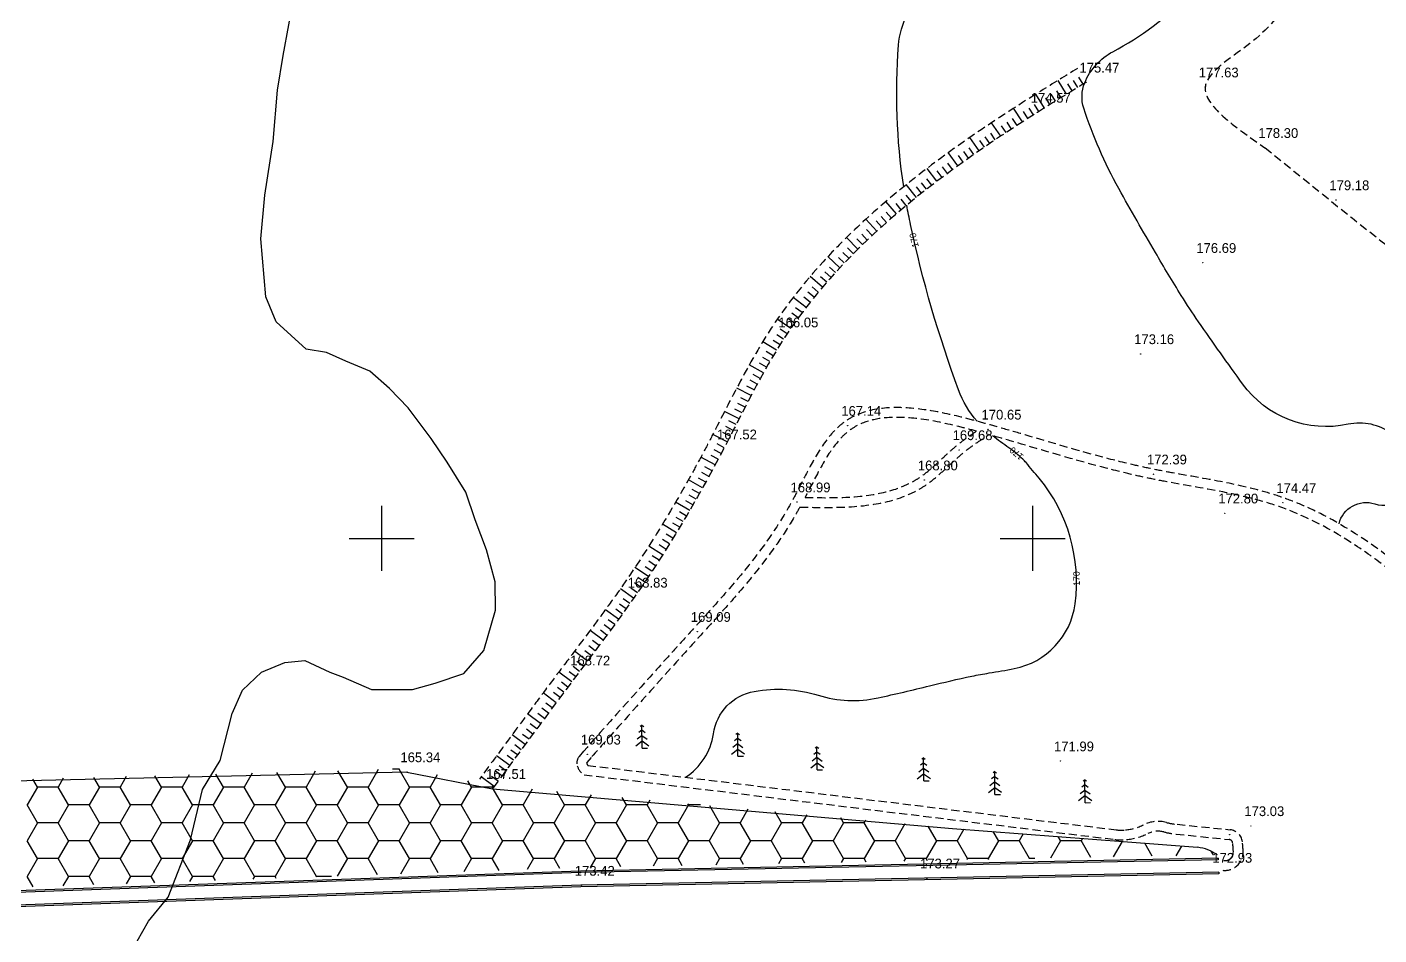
# Model space of a CAD drawing. Extents: x -83928 to -81707, y 15464 to 18601.
# Drawn here: x -83108.9 to -82693.6, y 15678.1 to 15957.2 of the extents above; entities that cross this region are included whole.
import ezdxf
from ezdxf.enums import TextEntityAlignment as Align

# ---------------------------------------------------------------- set-up
doc = ezdxf.new("R2010")
doc.units = 0
doc.header["$MEASUREMENT"] = 0
doc.linetypes.add('INTERROMPU', pattern=[0.75, 0.5, -0.25])
doc.layers.add('ACCE', color=4, linetype='INTERROMPU', lineweight=25)
for name, color, linetype in [('ALT', 7, 'Continuous'), ('Carroyage 1', 7, 'Continuous'), ('CNiv_1', 1, 'Continuous'), ('Cotation CN', 6, 'Continuous'), ('LIMITE', 40, 'INTERROMPU'), ('POINTS', 3, 'Continuous'), ('Talus', 5, 'Continuous'), ('TITRE', 1, 'Continuous'), ('USL', 2, 'Continuous')]:
    doc.layers.add(name, color=color, linetype=linetype)

# ---------------------------------------------------------------- blocks, each defined once
blk = doc.blocks.new('CotaCNiv')
at = {"invisible_edges": 15}
blk.add_3dface([(-0.5, -0.5), (0.5, -0.5), (0.5, 0.5), (-0.5, 0.5)], dxfattribs=at)
blk.add_3dface([(-0.5, -0.5), (0.5, -0.5), (0.5, 0.5), (-0.5, 0.5)], dxfattribs=at)
blk.add_attdef('ALTCNIV', text='', height=0.4).set_placement((0, 0), align=Align.MIDDLE)
blk = doc.blocks.new('T10')
at = {"layer": 'USL'}
for p, q in [((0.02, 2.78), (-0.5, 2.4)), ((0.02, 3.53), (-0.26, 3.33)), ((-0.02, 3.53), (0.26, 3.33)), ((-0.02, 2.78), (0.5, 2.4)), ((0, 0), (0, 3.5)), ((-1, 0.34), (-0.02, 1.1)), ((0.02, 1.94), (-0.77, 1.36)), ((-0.02, 1.94), (0.77, 1.36)), ((-0.02, 1.1), (1.01, 0.34)), ((0, 0), (0.83, 0))]:
    blk.add_line(p, q, dxfattribs=at)

msp = doc.modelspace()

# ---------------------------------------------------------------- linework, layer by layer
at = {"linetype": 'ByBlock', "extrusion": (0.000932032, -0.005533, 0.999984)}
for p, q in [((-83001.04, 15728.97, 2.11), (-83004.15, 15723.58, 2.08)), ((-82994.64, 15729.09, 2.1), (-82996.69, 15729.09, 2.11)), ((-82994.59, 15729.15, 2.1), (-82994.63, 15729.08, 2.1)), ((-82991.46, 15723.6, 2.07), (-82994.63, 15729.1, 2.1)), ((-82992.24, 15728.21, 181.87), (-83215.39, 15723.01, 2.28)), ((-83105.76, 15723.59, 2.18), (-83107.16, 15726.02, 2.19)), ((-83097.84, 15726.28, 2.18), (-83099.4, 15723.58, 2.17)), ((-83086.71, 15723.59, 2.16), (-83088.41, 15726.54, 2.18)), ((-83078.48, 15726.82, 2.17), (-83080.35, 15723.58, 2.15)), ((-83067.66, 15723.6, 2.14), (-83069.66, 15727.06, 2.16)), ((-83059.12, 15727.35, 2.15), (-83061.3, 15723.58, 2.14)), ((-83048.61, 15723.6, 2.12), (-83050.91, 15727.58, 2.15)), ((-83039.76, 15727.89, 2.14), (-83042.25, 15723.58, 2.12)), ((-83029.56, 15723.6, 2.11), (-83032.16, 15728.1, 2.13)), ((-83020.4, 15728.43, 2.12), (-83023.2, 15723.58, 2.1)), ((-83010.51, 15723.6, 2.09), (-83013.41, 15728.62, 2.12)), ((-82992.24, 15728.21, 181.87), (-82965.92, 15723.08, 181.73)), ((-82982.92, 15727.36, 2.08), (-82985.1, 15723.58, 2.06)), ((-82972.41, 15723.6, 2.05), (-82973.52, 15725.52, 2.06)), ((-83105.75, 15723.58, 2.18), (-83108.93, 15718.08, 2.15)), ((-83099.42, 15723.58, 2.17), (-83105.77, 15723.58, 2.18)), ((-83096.23, 15718.1, 2.14), (-83099.41, 15723.59, 2.17)), ((-83086.7, 15723.58, 2.16), (-83089.88, 15718.08, 2.13)), ((-83080.37, 15723.58, 2.15), (-83086.72, 15723.58, 2.16)), ((-83077.18, 15718.1, 2.12), (-83080.36, 15723.6, 2.15)), ((-83067.65, 15723.58, 2.14), (-83070.83, 15718.08, 2.11)), ((-83061.32, 15723.58, 2.14), (-83067.67, 15723.58, 2.14)), ((-83058.13, 15718.1, 2.1), (-83061.31, 15723.6, 2.14)), ((-83048.6, 15723.58, 2.12), (-83051.78, 15718.08, 2.1)), ((-83042.27, 15723.59, 2.12), (-83048.62, 15723.59, 2.12)), ((-83039.08, 15718.1, 2.08), (-83042.26, 15723.6, 2.12)), ((-83029.55, 15723.58, 2.11), (-83032.73, 15718.08, 2.08)), ((-83023.22, 15723.59, 2.1), (-83029.57, 15723.59, 2.11)), ((-83020.03, 15718.1, 2.07), (-83023.21, 15723.6, 2.1)), ((-83010.5, 15723.58, 2.09), (-83013.68, 15718.08, 2.06)), ((-83004.17, 15723.59, 2.08), (-83010.52, 15723.59, 2.09)), ((-83000.98, 15718.1, 2.05), (-83004.16, 15723.6, 2.08)), ((-82991.45, 15723.58, 2.07), (-82994.63, 15718.08, 2.04)), ((-82985.12, 15723.59, 2.06), (-82991.47, 15723.59, 2.07)), ((-82981.93, 15718.1, 2.03), (-82985.11, 15723.6, 2.07)), ((-82972.4, 15723.58, 2.05), (-82975.58, 15718.08, 2.03)), ((-82966.07, 15723.59, 2.05), (-82972.42, 15723.59, 2.05)), ((-82962.88, 15718.1, 2.01), (-82966.06, 15723.6, 2.05)), ((-82965.79, 15724.05, 2.05), (-82966.05, 15723.58, 2.05)), ((-82965.92, 15723.08, 181.73), (-82824.57, 15710.87, 1.84)), ((-82953.73, 15722.92, 2.03), (-82956.53, 15718.09, 2.01)), ((-82943.83, 15718.1, 2), (-82946.21, 15722.22, 2.02)), ((-82935.66, 15721.24, 2.01), (-82937.48, 15718.09, 1.99)), ((-83105.75, 15712.6, 2.12), (-83108.93, 15718.09, 2.15)), ((-83096.23, 15718.08, 2.14), (-83099.4, 15712.58, 2.11)), ((-83089.89, 15718.08, 2.13), (-83096.24, 15718.08, 2.14)), ((-83086.7, 15712.6, 2.1), (-83089.88, 15718.1, 2.13)), ((-83077.18, 15718.08, 2.12), (-83080.35, 15712.58, 2.09)), ((-83070.84, 15718.09, 2.11), (-83077.19, 15718.08, 2.12)), ((-83067.65, 15712.6, 2.08), (-83070.83, 15718.1, 2.11)), ((-83058.13, 15718.08, 2.1), (-83061.3, 15712.58, 2.08)), ((-83051.79, 15718.09, 2.1), (-83058.14, 15718.09, 2.1)), ((-83048.6, 15712.6, 2.06), (-83051.78, 15718.1, 2.1)), ((-83039.08, 15718.08, 2.08), (-83042.25, 15712.58, 2.06)), ((-83032.74, 15718.09, 2.08), (-83039.09, 15718.09, 2.08)), ((-83029.56, 15712.6, 2.05), (-83032.73, 15718.1, 2.08)), ((-83020.03, 15718.08, 2.07), (-83023.2, 15712.58, 2.04)), ((-83013.69, 15718.09, 2.06), (-83020.04, 15718.09, 2.07)), ((-83010.51, 15712.6, 2.03), (-83013.68, 15718.1, 2.06)), ((-83000.98, 15718.08, 2.05), (-83004.15, 15712.58, 2.02)), ((-82994.64, 15718.09, 2.04), (-83000.99, 15718.09, 2.05)), ((-82991.46, 15712.6, 2.01), (-82994.63, 15718.1, 2.04)), ((-82981.93, 15718.08, 2.03), (-82985.1, 15712.58, 2)), ((-82975.59, 15718.09, 2.03), (-82981.94, 15718.09, 2.03)), ((-82972.41, 15712.6, 1.99), (-82975.58, 15718.1, 2.03)), ((-82962.88, 15718.09, 2.01), (-82966.05, 15712.59, 1.99)), ((-82956.54, 15718.09, 2.01), (-82962.89, 15718.09, 2.01)), ((-82953.36, 15712.6, 1.97), (-82956.53, 15718.1, 2.01)), ((-82943.83, 15718.09, 2), (-82947, 15712.59, 1.97)), ((-82937.49, 15718.09, 1.99), (-82943.84, 15718.09, 2)), ((-82934.31, 15712.61, 1.96), (-82937.48, 15718.1, 1.99)), ((-82924.78, 15718.09, 1.98), (-82927.95, 15712.59, 1.95)), ((-82924.78, 15718.1, 1.98), (-82926.07, 15720.34, 1.99)), ((-82918.44, 15718.09, 1.97), (-82924.79, 15718.09, 1.98)), ((-82917.58, 15719.55, 1.98), (-82918.43, 15718.09, 1.97)), ((-82915.26, 15712.61, 1.94), (-82918.43, 15718.11, 1.97)), ((-82905.73, 15718.09, 1.96), (-82908.9, 15712.59, 1.93)), ((-82905.73, 15718.11, 1.96), (-82905.94, 15718.46, 1.96)), ((-82902.01, 15718.09, 1.96), (-82905.74, 15718.09, 1.96)), ((-82896.21, 15712.61, 1.92), (-82899.22, 15717.83, 1.95)), ((-82887.46, 15716.74, 1.94), (-82889.85, 15712.59, 1.92)), ((-83105.75, 15712.58, 2.12), (-83108.93, 15707.08, 2.09)), ((-83099.42, 15712.58, 2.11), (-83105.77, 15712.58, 2.12)), ((-83096.23, 15707.1, 2.08), (-83099.4, 15712.6, 2.11)), ((-83086.7, 15712.58, 2.1), (-83089.88, 15707.08, 2.07)), ((-83080.37, 15712.59, 2.09), (-83086.72, 15712.58, 2.1)), ((-83077.18, 15707.1, 2.06), (-83080.35, 15712.6, 2.09)), ((-83067.65, 15712.58, 2.08), (-83070.83, 15707.08, 2.05)), ((-83061.32, 15712.59, 2.08), (-83067.67, 15712.59, 2.08)), ((-83058.13, 15707.1, 2.04), (-83061.3, 15712.6, 2.08)), ((-83048.6, 15712.58, 2.06), (-83051.78, 15707.08, 2.04)), ((-83042.27, 15712.59, 2.06), (-83048.62, 15712.59, 2.06)), ((-83039.08, 15707.1, 2.02), (-83042.25, 15712.6, 2.06)), ((-83029.55, 15712.58, 2.05), (-83032.73, 15707.08, 2.02)), ((-83023.22, 15712.59, 2.04), (-83029.57, 15712.59, 2.05)), ((-83020.03, 15707.1, 2.01), (-83023.21, 15712.6, 2.04)), ((-83010.5, 15712.58, 2.03), (-83013.68, 15707.08, 2)), ((-83004.17, 15712.59, 2.02), (-83010.52, 15712.59, 2.03)), ((-83000.98, 15707.1, 1.99), (-83004.16, 15712.6, 2.02)), ((-82991.45, 15712.58, 2.01), (-82994.63, 15707.09, 1.98)), ((-82985.12, 15712.59, 2), (-82991.47, 15712.59, 2.01)), ((-82981.93, 15707.1, 1.97), (-82985.11, 15712.6, 2)), ((-82972.4, 15712.59, 1.99), (-82975.58, 15707.09, 1.96)), ((-82966.07, 15712.59, 1.99), (-82972.42, 15712.59, 1.99)), ((-82962.88, 15707.1, 1.95), (-82966.06, 15712.6, 1.99)), ((-82953.35, 15712.59, 1.97), (-82956.53, 15707.09, 1.95)), ((-82947.02, 15712.59, 1.97), (-82953.37, 15712.59, 1.97)), ((-82943.83, 15707.11, 1.94), (-82947.01, 15712.6, 1.97)), ((-82934.3, 15712.59, 1.96), (-82937.48, 15707.09, 1.93)), ((-82927.97, 15712.59, 1.95), (-82934.32, 15712.59, 1.96)), ((-82924.78, 15707.11, 1.92), (-82927.96, 15712.61, 1.95)), ((-82915.25, 15712.59, 1.94), (-82918.43, 15707.09, 1.91)), ((-82908.92, 15712.6, 1.93), (-82915.27, 15712.59, 1.94)), ((-82905.73, 15707.11, 1.9), (-82908.91, 15712.61, 1.93)), ((-82896.2, 15712.59, 1.92), (-82899.38, 15707.09, 1.89)), ((-82889.87, 15712.6, 1.92), (-82896.22, 15712.6, 1.92)), ((-82886.68, 15707.11, 1.88), (-82889.86, 15712.61, 1.92)), ((-82877.15, 15712.59, 1.9), (-82880.33, 15707.09, 1.88)), ((-82877.16, 15712.61, 1.9), (-82879.09, 15715.96, 1.92)), ((-82870.82, 15712.6, 1.9), (-82877.17, 15712.6, 1.9)), ((-82867.63, 15707.11, 1.86), (-82870.81, 15712.61, 1.9)), ((-82869.38, 15715.05, 1.91), (-82870.8, 15712.59, 1.9)), ((-82858.1, 15712.59, 1.89), (-82861.28, 15707.09, 1.86)), ((-82858.11, 15712.61, 1.89), (-82858.95, 15714.08, 1.89)), ((-82851.77, 15712.6, 1.88), (-82858.12, 15712.6, 1.89)), ((-82848.58, 15707.11, 1.85), (-82851.76, 15712.61, 1.88)), ((-82851.31, 15713.36, 1.88), (-82851.75, 15712.59, 1.88)), ((-82839.26, 15712.24, 1.87), (-82842.23, 15707.09, 1.84)), ((-82829.53, 15707.11, 1.83), (-82832.1, 15711.57, 1.86)), ((-82824.57, 15710.87, 1.84), (-82749.38, 15705.07, 1.74)), ((-82821.15, 15710.6, 1.84), (-82823.18, 15707.09, 1.82)), ((-82810.48, 15707.11, 1.81), (-82812.09, 15709.91, 1.83)), ((-82802.91, 15709.2, 1.82), (-82804.13, 15707.1, 1.81)), ((-82791.43, 15707.11, 1.79), (-82792.15, 15708.37, 1.8)), ((-83105.75, 15701.6, 2.06), (-83108.93, 15707.1, 2.09)), ((-83096.23, 15707.08, 2.08), (-83099.4, 15701.58, 2.05)), ((-83089.89, 15707.09, 2.07), (-83096.24, 15707.09, 2.08)), ((-83086.7, 15701.6, 2.04), (-83089.88, 15707.1, 2.07)), ((-83077.18, 15707.08, 2.06), (-83080.35, 15701.58, 2.03)), ((-83070.84, 15707.09, 2.05), (-83077.19, 15707.09, 2.06)), ((-83067.65, 15701.6, 2.02), (-83070.83, 15707.1, 2.05)), ((-83058.13, 15707.08, 2.04), (-83061.3, 15701.58, 2.01)), ((-83051.79, 15707.09, 2.04), (-83058.14, 15707.09, 2.04)), ((-83048.6, 15701.6, 2), (-83051.78, 15707.1, 2.04)), ((-83039.08, 15707.08, 2.02), (-83042.25, 15701.58, 2)), ((-83032.74, 15707.09, 2.02), (-83039.09, 15707.09, 2.02)), ((-83029.55, 15701.6, 1.98), (-83032.73, 15707.1, 2.02)), ((-83020.03, 15707.08, 2.01), (-83023.2, 15701.58, 1.98)), ((-83013.69, 15707.09, 2), (-83020.04, 15707.09, 2.01)), ((-83010.5, 15701.6, 1.97), (-83013.68, 15707.1, 2)), ((-83000.98, 15707.08, 1.99), (-83004.15, 15701.59, 1.96)), ((-82994.64, 15707.09, 1.98), (-83000.99, 15707.09, 1.99)), ((-82991.45, 15701.6, 1.95), (-82994.63, 15707.1, 1.98)), ((-82981.93, 15707.09, 1.97), (-82985.1, 15701.59, 1.94)), ((-82975.59, 15707.09, 1.96), (-82981.94, 15707.09, 1.97)), ((-82972.4, 15701.6, 1.93), (-82975.58, 15707.1, 1.96)), ((-82962.88, 15707.09, 1.95), (-82966.05, 15701.59, 1.93)), ((-82956.54, 15707.09, 1.95), (-82962.89, 15707.09, 1.95)), ((-82953.35, 15701.61, 1.91), (-82956.53, 15707.1, 1.95)), ((-82943.83, 15707.09, 1.94), (-82947, 15701.59, 1.91)), ((-82937.49, 15707.09, 1.93), (-82943.84, 15707.09, 1.94)), ((-82934.3, 15701.61, 1.9), (-82937.48, 15707.11, 1.93)), ((-82924.78, 15707.09, 1.92), (-82927.95, 15701.59, 1.89)), ((-82918.44, 15707.1, 1.91), (-82924.79, 15707.09, 1.92)), ((-82915.25, 15701.61, 1.88), (-82918.43, 15707.11, 1.91)), ((-82905.73, 15707.09, 1.9), (-82908.9, 15701.59, 1.87)), ((-82899.39, 15707.1, 1.89), (-82905.74, 15707.1, 1.9)), ((-82896.2, 15701.61, 1.86), (-82899.38, 15707.11, 1.89)), ((-82886.68, 15707.09, 1.88), (-82889.85, 15701.59, 1.85)), ((-82880.34, 15707.1, 1.88), (-82886.69, 15707.1, 1.88)), ((-82877.15, 15701.61, 1.84), (-82880.33, 15707.11, 1.88)), ((-82867.63, 15707.09, 1.86), (-82870.8, 15701.59, 1.84)), ((-82861.29, 15707.1, 1.86), (-82867.64, 15707.1, 1.86)), ((-82858.1, 15701.61, 1.83), (-82861.28, 15707.11, 1.86)), ((-82848.58, 15707.09, 1.85), (-82851.75, 15701.59, 1.82)), ((-82842.24, 15707.1, 1.84), (-82848.59, 15707.1, 1.85)), ((-82839.05, 15701.61, 1.81), (-82842.23, 15707.11, 1.84)), ((-82829.53, 15707.09, 1.83), (-82832.7, 15701.6, 1.8)), ((-82823.19, 15707.1, 1.82), (-82829.54, 15707.1, 1.83)), ((-82820, 15701.61, 1.79), (-82823.18, 15707.11, 1.82)), ((-82810.48, 15707.1, 1.81), (-82813.65, 15701.6, 1.78)), ((-82804.14, 15707.1, 1.81), (-82810.49, 15707.1, 1.81)), ((-82800.95, 15701.61, 1.77), (-82804.13, 15707.11, 1.81)), ((-82791.43, 15707.1, 1.79), (-82794.54, 15701.7, 1.77)), ((-82785.09, 15707.1, 1.79), (-82791.44, 15707.1, 1.79)), ((-82784.68, 15707.79, 1.79), (-82785.08, 15707.1, 1.79)), ((-82782.1, 15701.95, 1.76), (-82785.08, 15707.11, 1.79)), ((-82772.52, 15706.85, 1.77), (-82775.27, 15702.09, 1.75)), ((-82763.27, 15702.33, 1.74), (-82765.57, 15706.32, 1.76)), ((-82754.28, 15705.45, 1.75), (-82755.99, 15702.48, 1.73)), ((-82744.44, 15702.71, 1.73), (-82745.1, 15703.85, 1.73)), ((-83105.75, 15701.58, 2.06), (-83108.93, 15696.08, 2.03)), ((-83099.42, 15701.59, 2.05), (-83105.77, 15701.59, 2.06)), ((-83096.23, 15696.1, 2.02), (-83099.4, 15701.6, 2.05)), ((-83086.7, 15701.58, 2.04), (-83089.88, 15696.08, 2.01)), ((-83080.37, 15701.59, 2.03), (-83086.72, 15701.59, 2.04)), ((-83077.18, 15696.1, 2), (-83080.35, 15701.6, 2.03)), ((-83067.65, 15701.58, 2.02), (-83070.83, 15696.08, 1.99)), ((-83061.32, 15701.59, 2.01), (-83067.67, 15701.59, 2.02)), ((-83058.13, 15696.1, 1.98), (-83061.3, 15701.6, 2.01)), ((-83048.6, 15701.58, 2), (-83051.78, 15696.08, 1.97)), ((-83042.27, 15701.59, 2), (-83048.62, 15701.59, 2)), ((-83039.08, 15696.1, 1.96), (-83042.25, 15701.6, 2)), ((-83029.55, 15701.58, 1.98), (-83032.73, 15696.08, 1.96)), ((-83023.22, 15701.59, 1.98), (-83029.57, 15701.59, 1.98)), ((-83020.03, 15696.1, 1.95), (-83023.2, 15701.6, 1.98)), ((-83010.5, 15701.59, 1.97), (-83013.64, 15696.15, 1.94)), ((-83004.17, 15701.59, 1.96), (-83010.52, 15701.59, 1.97)), ((-83001.26, 15696.59, 1.93), (-83004.15, 15701.6, 1.96)), ((-82991.45, 15701.59, 1.95), (-82994.19, 15696.84, 1.93)), ((-82985.12, 15701.59, 1.94), (-82991.47, 15701.59, 1.95)), ((-82982.59, 15697.24, 1.92), (-82985.1, 15701.6, 1.94)), ((-82972.4, 15701.59, 1.93), (-82974.75, 15697.52, 1.91)), ((-82966.07, 15701.59, 1.93), (-82972.42, 15701.59, 1.93)), ((-82963.92, 15697.9, 1.9), (-82966.05, 15701.6, 1.93)), ((-82953.35, 15701.59, 1.91), (-82955.3, 15698.2, 1.9)), ((-82947.02, 15701.59, 1.91), (-82953.37, 15701.59, 1.91)), ((-82945.24, 15698.56, 1.89), (-82947, 15701.61, 1.91)), ((-82743.05, 15701.75, 180.96), (-82938.94, 15697.78, 181.12)), ((-82743.02, 15701.25, 180.95), (-82938.93, 15697.28, 181.11)), ((-82934.3, 15701.59, 1.9), (-82935.89, 15698.84, 1.88)), ((-82927.97, 15701.6, 1.89), (-82934.32, 15701.6, 1.9)), ((-82926.47, 15699.03, 1.87), (-82927.95, 15701.61, 1.89)), ((-82915.25, 15701.59, 1.88), (-82916.61, 15699.23, 1.87)), ((-82908.92, 15701.6, 1.87), (-82915.27, 15701.6, 1.88)), ((-82907.64, 15699.41, 1.86), (-82908.9, 15701.61, 1.87)), ((-82896.2, 15701.59, 1.86), (-82897.34, 15699.62, 1.85)), ((-82889.87, 15701.6, 1.85), (-82896.22, 15701.6, 1.86)), ((-82888.81, 15699.79, 1.84), (-82889.85, 15701.61, 1.85)), ((-82877.15, 15701.59, 1.84), (-82878.07, 15700.01, 1.83)), ((-82870.82, 15701.6, 1.84), (-82877.17, 15701.6, 1.84)), ((-82869.97, 15700.17, 1.83), (-82870.8, 15701.61, 1.84)), ((-82858.1, 15701.59, 1.82), (-82858.79, 15700.4, 1.82)), ((-82851.77, 15701.6, 1.82), (-82858.12, 15701.6, 1.82)), ((-82851.14, 15700.55, 1.81), (-82851.75, 15701.61, 1.82)), ((-82839.05, 15701.59, 1.81), (-82839.52, 15700.79, 1.8)), ((-82832.72, 15701.6, 1.8), (-82839.07, 15701.6, 1.81)), ((-82832.31, 15700.93, 1.8), (-82832.7, 15701.61, 1.8)), ((-82832.56, 15699.43, 181.03), (-82832.57, 15699.93, 181.03)), ((-82820, 15701.6, 1.79), (-82820.24, 15701.18, 1.79)), ((-82813.67, 15701.6, 1.78), (-82820.02, 15701.6, 1.79)), ((-82813.48, 15701.32, 1.78), (-82813.65, 15701.61, 1.78)), ((-82800.95, 15701.6, 1.77), (-82800.97, 15701.57, 1.77)), ((-82799.29, 15701.6, 1.77), (-82800.97, 15701.6, 1.77)), ((-82743.05, 15701.75, 180.77), (-82743.02, 15701.25, 180.77)), ((-82938.94, 15697.78, 181.12), (-83219.37, 15687.92, 181.32)), ((-82938.93, 15697.28, 181.11), (-83219.35, 15687.42, 181.32)), ((-83107.06, 15692.87, 2.01), (-83108.93, 15696.1, 2.03)), ((-83096.23, 15696.08, 2.02), (-83097.9, 15693.19, 2)), ((-83089.89, 15696.09, 2.01), (-83096.24, 15696.09, 2.02)), ((-83088.39, 15693.52, 1.99), (-83089.88, 15696.1, 2.01)), ((-83077.18, 15696.08, 2), (-83078.45, 15693.87, 1.99)), ((-83070.84, 15696.09, 1.99), (-83077.19, 15696.09, 2)), ((-83069.72, 15694.18, 1.98), (-83070.83, 15696.1, 1.99)), ((-83058.13, 15696.08, 1.98), (-83059.01, 15694.56, 1.97)), ((-83051.79, 15696.09, 1.97), (-83058.14, 15696.09, 1.98)), ((-83051.05, 15694.84, 1.97), (-83051.78, 15696.1, 1.98)), ((-83039.08, 15696.08, 1.96), (-83039.56, 15695.24, 1.96)), ((-83032.74, 15696.09, 1.96), (-83039.09, 15696.09, 1.96)), ((-83032.38, 15695.49, 1.95), (-83032.73, 15696.1, 1.96)), ((-83020.03, 15696.09, 1.95), (-83020.12, 15695.92, 1.94)), ((-83015.36, 15696.09, 1.94), (-83020.04, 15696.09, 1.95)), ((-82742.8, 15697.38, 180.93), (-82938.82, 15693.42, 181.09)), ((-82742.77, 15696.88, 180.93), (-82938.81, 15692.92, 181.09)), ((-82832.48, 15695.57, 181), (-82832.47, 15695.07, 181)), ((-82742.8, 15697.38, 180.72), (-82742.77, 15696.88, 180.71)), ((-82938.82, 15693.42, 181.09), (-83219.21, 15683.55, 181.3)), ((-82938.81, 15692.92, 181.09), (-83219.2, 15683.05, 181.3))]:
    msp.add_line(p, q, dxfattribs=at)
msp.add_arc((-82750.67, 15691.61, -162.28), 12.87, 54.442, 84.1109, dxfattribs=at)
at = {"layer": 'ACCE', "linetype": 'INTERROMPU', "ltscale": 5, "extrusion": (0.000932032, -0.005533, 0.999984)}
for p, q in [((-82937.95, 15734.6, 181.77), (-82939.27, 15733, 181.76)), ((-82935.64, 15732.69, 181.76), (-82936.96, 15731.09, 181.75)), ((-82936.65, 15730.25, 181.75), (-82774.36, 15710.45, 181.48)), ((-82937.81, 15727.37, 181.73), (-82774.73, 15707.47, 181.47)), ((-82755.62, 15712.13, 181.48), (-82739.31, 15710.45, 181.45)), ((-82755.93, 15709.15, 181.46), (-82739.62, 15707.46, 181.44))]:
    msp.add_line(p, q, dxfattribs=at)
for centre, radius, start, end in [((-82936.91, 15731.28, 17.41), 3.24, 140.4929, 195.723), ((-82935.63, 15731.64, 17.41), 4.56, 195.723, 239.5827), ((-82936.91, 15731.28, 17.41), 0.236, 140.4929, 195.723), ((-82935.63, 15731.64, 17.41), 1.56, 195.723, 222.3853), ((-82761.61, 15703.2, 17.41), 10.16, 75.3724, 116.0475), ((-82754.23, 15731.47, 17.41), 19.06, 255.3724, 265.327), ((-82772.91, 15723.77, 17.41), 13.09, 263.0429, 275.6402), ((-82773.22, 15726.96, 17.41), 16.29, 275.6402, 296.0475), ((-82773.22, 15726.96, 17.41), 19.29, 275.6402, 296.0475), ((-82761.61, 15703.2, 17.41), 7.16, 75.3724, 116.0475), ((-82754.23, 15731.47, 17.41), 22.06, 255.3724, 265.327), ((-82739.88, 15706.6, 17.41), 4.21, 7.2165, 84.0965), ((-82772.91, 15723.77, 17.41), 16.09, 263.0429, 275.6402), ((-82739.88, 15706.6, 17.41), 1.21, 7.2165, 84.0965), ((-82767.26, 15703.13, 17.41), 28.81, 1.825, 7.2165), ((-82767.26, 15703.13, 17.41), 31.81, 1.825, 7.2165), ((-82741.08, 15703.86, 17.41), 2.56, 263.4785, 305.9956), ((-82741.15, 15703.96, 17.41), 2.68, 305.9956, 1.825), ((-82741.15, 15703.96, 17.41), 5.68, 305.9956, 1.825), ((-82741.08, 15703.86, 17.41), 5.56, 263.4785, 305.9956)]:
    msp.add_arc(centre, radius, start, end, dxfattribs=at)
at = {"layer": 'ACCE', "linetype": 'INTERROMPU', "ltscale": 5}
for points, knots in [([(-82632.28, 15754.75, 181.06), (-82638.25, 15757.3, 181.11), (-82644.13, 15759.92, 181.16), (-82651.47, 15764.05, 181.24), (-82653.24, 15765.14, 181.25), (-82656.75, 15767.41, 181.29), (-82658.47, 15768.6, 181.31), (-82663.56, 15772.29, 181.37), (-82666.88, 15774.92, 181.42), (-82673.34, 15780.23, 181.5), (-82676.5, 15782.91, 181.54), (-82682.38, 15787.81, 181.62), (-82685.09, 15790.04, 181.65), (-82693.42, 15796.54, 181.76), (-82699.2, 15800.62, 181.83), (-82708.04, 15805.8, 181.92), (-82710.86, 15807.3, 181.94), (-82716.01, 15809.75, 181.99), (-82718.31, 15810.75, 182.01), (-82722.88, 15812.5, 182.04), (-82725.16, 15813.27, 182.06), (-82729.75, 15814.63, 182.09), (-82732.07, 15815.24, 182.1), (-82739.06, 15816.9, 182.15), (-82743.77, 15817.78, 182.17), (-82751.31, 15819.13, 182.21), (-82754.16, 15819.62, 182.23), (-82758.98, 15820.5, 182.25), (-82760.96, 15820.87, 182.26), (-82764.88, 15821.67, 182.29), (-82766.82, 15822.09, 182.3), (-82772.6, 15823.42, 182.33), (-82776.41, 15824.4, 182.35), (-82787.88, 15827.51, 182.43), (-82795.59, 15829.84, 182.48), (-82806.14, 15832.93, 182.55), (-82808.5, 15833.61, 182.57), (-82812.69, 15834.8, 182.59), (-82814.52, 15835.32, 182.6), (-82818.22, 15836.33, 182.63), (-82820.1, 15836.83, 182.64), (-82825.76, 15838.23, 182.68), (-82829.58, 15839.04, 182.7), (-82836.88, 15840.07, 182.73), (-82840.36, 15840.32, 182.75), (-82847.03, 15840.01, 182.76), (-82850.21, 15839.45, 182.77), (-82854.31, 15837.86, 182.76), (-82855.45, 15837.3, 182.76), (-82857.42, 15836.09, 182.75), (-82858.28, 15835.47, 182.74), (-82859.89, 15834.11, 182.73), (-82860.65, 15833.36, 182.73), (-82863.44, 15830.32, 182.7), (-82865.2, 15827.66, 182.67), (-82868.47, 15822.03, 182.61), (-82869.97, 15819.04, 182.58), (-82872.21, 15814.65, 182.54), (-82872.95, 15813.22, 182.52), (-82875.49, 15808.56, 182.47), (-82877.38, 15805.45, 182.44), (-82883.34, 15796.49, 182.35), (-82887.69, 15791.01, 182.3), (-82894.68, 15782.83, 182.22), (-82897.19, 15780.02, 182.2), (-82901.54, 15775.19, 182.15), (-82903.37, 15773.18, 182.14), (-82907.04, 15769.14, 182.1), (-82908.87, 15767.11, 182.08), (-82914.38, 15760.99, 182.02), (-82918.06, 15756.89, 181.99), (-82927.13, 15746.76, 181.89), (-82932.52, 15740.7, 181.84), (-82937.91, 15734.65, 181.78)], [4.259388, 4.259388, 4.259388, 4.259388, 23.665982, 23.665982, 30.066782, 30.066782, 36.467582, 36.467582, 49.269181, 49.269181, 61.616245, 61.616245, 72.004315, 72.004315, 92.780456, 92.780456, 102.233109, 102.233109, 109.638598, 109.638598, 116.711538, 116.711538, 123.784479, 123.784479, 137.93036, 137.93036, 146.617274, 146.617274, 152.778438, 152.778438, 158.939601, 158.939601, 171.261928, 171.261928, 195.906582, 195.906582, 202.80971, 202.80971, 207.950365, 207.950365, 213.091019, 213.091019, 223.372327, 223.372327, 233.107189, 233.107189, 242.842052, 242.842052, 246.791699, 246.791699, 250.051686, 250.051686, 253.311673, 253.311673, 262.604201, 262.604201, 271.89673, 271.89673, 276.447932, 276.447932, 287.118166, 287.118166, 308.458633, 308.458633, 319.995621, 319.995621, 328.263745, 328.263745, 336.53187, 336.53187, 353.068118, 353.068118, 377.258651, 377.258651, 377.258651, 377.258651]), ([(-82817.27, 15832.96, 182.59), (-82819.06, 15833.45, 182.6), (-82820.87, 15833.93, 182.61), (-82827.14, 15835.48, 182.65), (-82831.61, 15836.4, 182.67), (-82839.38, 15837.26, 182.71), (-82842.74, 15837.34, 182.72), (-82848.17, 15836.73, 182.73), (-82850.35, 15836.21, 182.73), (-82853.43, 15834.96, 182.72), (-82854.46, 15834.42, 182.72), (-82856.12, 15833.33, 182.71), (-82856.78, 15832.83, 182.71), (-82858.06, 15831.7, 182.7), (-82858.68, 15831.09, 182.69), (-82861.13, 15828.37, 182.67), (-82862.8, 15825.84, 182.64), (-82865.97, 15820.32, 182.59), (-82867.47, 15817.33, 182.55), (-82869.3, 15813.76, 182.52), (-82869.6, 15813.18, 182.51), (-82869.9, 15812.61, 182.51)], [208.056797, 208.056797, 208.056797, 208.056797, 213.064281, 213.064281, 225.411402, 225.411402, 235.5426, 235.5426, 243.227622, 243.227622, 247.463377, 247.463377, 250.479615, 250.479615, 253.495853, 253.495853, 262.89976, 262.89976, 272.303668, 272.303668, 274.115222, 274.115222, 274.115222, 274.115222]), ([(-82869.9, 15812.61, 182.51), (-82868.18, 15812.57, 182.5), (-82866.47, 15812.54, 182.49), (-82859.78, 15812.5, 182.47), (-82854.91, 15812.65, 182.46), (-82846.77, 15813.8, 182.45), (-82843.4, 15814.6, 182.45), (-82839.03, 15816.34, 182.45), (-82837.83, 15816.9, 182.46), (-82835.85, 15818, 182.46), (-82835.06, 15818.49, 182.47), (-82833.06, 15819.88, 182.48), (-82831.86, 15820.86, 182.49), (-82829.48, 15822.96, 182.5), (-82828.3, 15824.08, 182.51), (-82826.2, 15826.03, 182.53), (-82825.3, 15826.85, 182.54), (-82823.75, 15828.2, 182.55), (-82823.12, 15828.72, 182.55), (-82821.84, 15829.73, 182.56), (-82821.19, 15830.21, 182.56), (-82819.46, 15831.48, 182.57), (-82818.37, 15832.23, 182.58), (-82817.27, 15832.96, 182.59)], [2.256414, 2.256414, 2.256414, 2.256414, 7.038864, 7.038864, 21.116593, 21.116593, 32.055106, 32.055106, 36.414206, 36.414206, 39.470008, 39.470008, 44.344568, 44.344568, 49.219129, 49.219129, 52.796718, 52.796718, 55.16689, 55.16689, 57.537061, 57.537061, 61.456042, 61.456042, 61.456042, 61.456042]), ([(-82871.49, 15809.64, 182.47), (-82869.29, 15809.59, 182.47), (-82867.08, 15809.54, 182.46), (-82859.89, 15809.5, 182.44), (-82854.94, 15809.64, 182.42), (-82846.42, 15810.8, 182.41), (-82842.77, 15811.64, 182.41), (-82838.07, 15813.48, 182.42), (-82836.84, 15814.05, 182.42), (-82834.59, 15815.25, 182.43), (-82833.58, 15815.87, 182.43), (-82831.34, 15817.42, 182.44), (-82830.16, 15818.38, 182.45), (-82827.87, 15820.37, 182.47), (-82826.76, 15821.41, 182.48), (-82824.76, 15823.27, 182.49), (-82823.86, 15824.11, 182.5), (-82822.35, 15825.44, 182.51), (-82821.74, 15825.97, 182.52), (-82820.49, 15826.97, 182.52), (-82819.86, 15827.46, 182.53), (-82817.91, 15828.9, 182.54), (-82816.58, 15829.82, 182.55), (-82814.63, 15831.11, 182.55), (-82814.04, 15831.5, 182.56), (-82813.44, 15831.89, 182.56)], [0.84278, 0.84278, 0.84278, 0.84278, 6.949941, 6.949941, 20.849823, 20.849823, 31.869503, 31.869503, 35.930362, 35.930362, 39.45737, 39.45737, 43.923194, 43.923194, 48.389019, 48.389019, 52.047813, 52.047813, 54.515653, 54.515653, 56.983493, 56.983493, 61.919172, 61.919172, 64.06094, 64.06094, 64.06094, 64.06094]), ([(-82634.37, 15752.38, 181.04), (-82640.09, 15754.83, 181.09), (-82645.78, 15757.4, 181.14), (-82653.04, 15761.5, 181.21), (-82654.86, 15762.6, 181.23), (-82658.41, 15764.91, 181.27), (-82660.15, 15766.12, 181.29), (-82665.3, 15769.84, 181.35), (-82668.62, 15772.47, 181.39), (-82675.15, 15777.83, 181.48), (-82678.36, 15780.55, 181.52), (-82684.91, 15786.01, 181.61), (-82688.25, 15788.75, 181.65), (-82695.1, 15793.97, 181.73), (-82698.61, 15796.46, 181.77), (-82706.41, 15801.47, 181.86), (-82710.73, 15803.93, 181.9), (-82717.63, 15807.2, 181.96), (-82720.11, 15808.25, 181.98), (-82725.49, 15810.25, 182.02), (-82728.42, 15811.15, 182.04), (-82734.38, 15812.74, 182.08), (-82737.4, 15813.43, 182.1), (-82746.55, 15815.3, 182.15), (-82752.73, 15816.29, 182.18), (-82760.84, 15817.8, 182.23), (-82762.86, 15818.19, 182.24), (-82766.85, 15819.03, 182.26), (-82768.83, 15819.47, 182.27), (-82774.72, 15820.86, 182.31), (-82778.6, 15821.87, 182.33), (-82790.29, 15825.08, 182.41), (-82798.13, 15827.47, 182.46), (-82808.79, 15830.57, 182.53), (-82811.09, 15831.23, 182.55), (-82813.44, 15831.89, 182.56)], [5.240537, 5.240537, 5.240537, 5.240537, 23.747448, 23.747448, 30.071598, 30.071598, 36.395748, 36.395748, 49.044049, 49.044049, 61.587958, 61.587958, 74.476026, 74.476026, 87.364094, 87.364094, 102.415271, 102.415271, 110.62852, 110.62852, 119.956047, 119.956047, 129.283575, 129.283575, 147.93863, 147.93863, 154.164124, 154.164124, 160.389617, 160.389617, 172.840604, 172.840604, 197.742578, 197.742578, 204.454264, 204.454264, 204.454264, 204.454264]), ([(-82871.49, 15809.64, 182.47), (-82872.18, 15808.4, 182.46), (-82872.88, 15807.18, 182.45), (-82875.21, 15803.3, 182.41), (-82876.89, 15800.72, 182.38), (-82882.11, 15793.23, 182.31), (-82885.83, 15788.57, 182.27), (-82892.11, 15781.2, 182.2), (-82894.61, 15778.39, 182.17), (-82899.45, 15773.03, 182.12), (-82901.79, 15770.46, 182.1), (-82906.46, 15765.3, 182.05), (-82908.8, 15762.7, 182.03), (-82915.83, 15754.89, 181.95), (-82920.53, 15749.64, 181.91), (-82928.71, 15740.47, 181.82), (-82932.19, 15736.56, 181.79), (-82935.68, 15732.65, 181.75)], [277.251018, 277.251018, 277.251018, 277.251018, 281.233806, 281.233806, 290.163943, 290.163943, 308.024219, 308.024219, 319.439646, 319.439646, 329.989029, 329.989029, 340.538413, 340.538413, 361.637179, 361.637179, 377.258651, 377.258651, 377.258651, 377.258651])]:
    msp.add_open_spline(points, degree=3, knots=knots, dxfattribs=at)
at = {"layer": 'Carroyage 1'}
for p, q in [((-83000, 15810), (-83000, 15790)), ((-82800, 15810), (-82800, 15790)), ((-83010, 15800), (-82990, 15800)), ((-82810, 15800), (-82790, 15800))]:
    msp.add_line(p, q, dxfattribs=at)
at = {"layer": 'CNiv_1'}
for points, elevation in [([(-82839.61, 15908.11, -0.056276), (-82841.2, 15951.55, -0.207705), (-82832, 15969, -0.258774), (-82817.85, 15971.42, 0.340068), (-82807, 15975, 0.01027), (-82805.11, 15977.91, -0.010619), (-82803.29, 15980.71, -0.060168), (-82794.44, 15990.84, 0.107448), (-82790, 15997, 0.344716), (-82791.21, 16001.68, -0.202786), (-82795, 16008.33, -0.055341), (-82795.05, 16015.24, -0.041209), (-82793.33, 16024.33, -0.093573), (-82787.66, 16035.92, -0.184883), (-82782, 16039.5, -0.243933), (-82777.79, 16038.29, 0.171562), (-82774.77, 16036.94)], 170), ([(-82705.87, 15804.53, -0.433958), (-82694.92, 15810.64, 0.530523), (-82683, 15820, 0.456316), (-82703.08, 15835.08, -0.29724), (-82735.5, 15847.5, -0.005231), (-82749.04, 15866.6, -0.012702), (-82754.33, 15874.67, -0.006747), (-82762.27, 15887.85, -0.004586), (-82773.5, 15907.5, -0.049428), (-82784.29, 15932.24, -0.176806), (-82784, 15940, -0.175347), (-82775.33, 15949.6, 0.076086), (-82752, 15967, 0.008579)], 175), ([(-82817.02, 15836, -0.091483), (-82822.75, 15845.63, -0.036118), (-82837.5, 15896.5, -0.007783), (-82838.67, 15902.42, -0.007783)], 170), ([(-82906.64, 15726.59, 0.217188), (-82898.08, 15739.94, -0.322719), (-82885.5, 15753, -0.120935), (-82865.87, 15751.8, 0.129658), (-82847.5, 15751, 0.007254), (-82831.64, 15754.69, -0.008876), (-82818.67, 15757.67, -0.012683), (-82813.38, 15758.64, 0.0087), (-82805.67, 15760, 0.322735), (-82786.93, 15779.93, 0.207816), (-82798, 15818.5, 0.004835), (-82802.03, 15823.3, 0.021373), (-82803, 15824.33, 0.045169), (-82807.27, 15827.83, -0.02167), (-82812.3, 15831.57, -0.02167)], 170)]:
    msp.add_lwpolyline(points, format="xyb", dxfattribs=dict(at, elevation=elevation))
at = {"layer": 'LIMITE', "linetype": 'INTERROMPU', "ltscale": 5}
for points in [[(-82724.03, 16003.14, 184.34), (-82743.42, 16013.9, 184.53), (-82756.6, 15995.83, 184.36), (-82732.33, 15990.95, 184.22), (-82723.44, 15962.82, 183.85), (-82746.97, 15938.69, 183.64), (-82728.67, 15920.08, 183.36)], [(-82724.03, 16003.14, 184.34), (-82624.82, 15896.92, 182.75), (-82580.83, 15865.53, 182.24), (-82594.64, 15832.71, 2.3), (-82728.67, 15920.08, 183.36)], [(-82783.61, 15940.16, 183.77), (-82798.56, 15930.91, 183.71), (-82876.11, 15861.87, 183.12), (-82894.98, 15827.43, 182.76), (-82922.41, 15781.87, 182.3), (-82940.06, 15757.95, 182.07), (-82965.92, 15723.08, 181.73)]]:
    msp.add_spline(points, degree=3, dxfattribs=at)
msp.add_open_spline([(-82786.22, 15944.43, 183.83), (-82789.96, 15942.13, 183.81), (-82793.71, 15939.83, 183.8), (-82804.99, 15932.8, 183.75), (-82812.56, 15927.91, 183.71), (-82827.43, 15917.58, 183.64), (-82834.74, 15912.14, 183.59), (-82846.48, 15902.45, 183.51), (-82851.08, 15898.38, 183.48), (-82858.54, 15891.19, 183.42), (-82861.49, 15888.16, 183.39), (-82870.03, 15878.8, 183.3), (-82875.29, 15872.18, 183.24), (-82881.75, 15862.41, 183.14), (-82883.44, 15859.65, 183.11), (-82886.69, 15854.07, 183.06), (-82888.24, 15851.25, 183.03), (-82892.76, 15842.76, 182.94), (-82895.61, 15837.07, 182.88), (-82899.52, 15829.53, 182.8), (-82900.54, 15827.58, 182.78), (-82902.61, 15823.71, 182.74), (-82903.66, 15821.78, 182.72), (-82906.85, 15816.02, 182.66), (-82909.02, 15812.21, 182.62), (-82915.73, 15800.91, 182.51), (-82920.42, 15793.54, 182.43), (-82927.03, 15783.97, 182.34), (-82928.71, 15781.61, 182.32), (-82932.13, 15776.89, 182.27), (-82933.86, 15774.54, 182.25), (-82937.84, 15769.2, 182.2), (-82940.09, 15766.22, 182.17), (-82944.31, 15760.62, 182.11), (-82946.27, 15758.01, 182.09), (-82950.17, 15752.79, 182.04), (-82952.12, 15750.18, 182.01), (-82957.94, 15742.33, 181.94), (-82961.81, 15737.08, 181.88), (-82967.1, 15729.91, 181.81), (-82968.52, 15727.98, 181.8), (-82969.94, 15726.04, 181.78)], degree=3, knots=[0, 0, 0, 0, 13.198428, 13.198428, 39.595284, 39.595284, 65.99214, 65.99214, 83.83665, 83.83665, 96.163889, 96.163889, 120.818367, 120.818367, 130.292155, 130.292155, 139.765943, 139.765943, 158.713519, 158.713519, 165.357225, 165.357225, 172.00093, 172.00093, 185.288341, 185.288341, 211.863162, 211.863162, 220.69657, 220.69657, 229.529978, 229.529978, 240.761502, 240.761502, 250.52289, 250.52289, 260.284277, 260.284277, 279.807051, 279.807051, 287.009074, 287.009074, 287.009074, 287.009074], dxfattribs=at)
at = {"layer": 'POINTS', "extrusion": (0.002059, -0.012217, 0.999923)}
for centre in [(-82783.81, 15939.14, -182.42), (-82747.17, 15937.66, -182.42), (-82798.76, 15929.88, -182.42), (-82728.87, 15919.05, -182.42), (-82707.03, 15902.99, -182.42), (-82747.92, 15883.71, -182.42), (-82876.31, 15860.83, -182.42), (-82767.01, 15855.67, -182.42), (-82856.99, 15833.64, -182.42), (-82813.9, 15832.49, -182.42), (-82895.18, 15826.4, -182.42), (-82822.79, 15826.17, -182.42), (-82833.46, 15816.88, -182.42), (-82763.08, 15818.7, -182.42), (-82872.57, 15810.12, -182.42), (-82741.17, 15806.71, -182.42), (-82723.32, 15809.92, -182.42), (-82922.61, 15780.84, -182.42), (-82903.21, 15770.31, -182.42), (-82940.26, 15756.91, -182.42), (-82936.99, 15732.61, -182.42), (-82791.63, 15730.52, -182.42), (-82992.43, 15727.17, -182.42), (-82966.11, 15722.04, -182.42), (-82739.67, 15707.91, -182.42), (-82733.16, 15710.61, -182.42), (-82743.24, 15700.51, -182.42), (-82939.13, 15696.24, -182.42), (-82832.78, 15694.52, -182.42), (-82832.76, 15698.39, -182.42), (-82743, 15696.27, -182.42), (-82938.84, 15692.28, -182.42)]:
    msp.add_circle(centre, 0.05, dxfattribs=at)
at = {"layer": 'Talus', "linetype": 'ByBlock', "extrusion": (0.000932032, -0.005533, 0.999984)}
for p, q in [((-82789.57, 15936.5, 183.74), (-82792.19, 15940.76, 183.8)), ((-82786.16, 15938.6, 183.76), (-82787.47, 15940.73, 183.79)), ((-82784.46, 15939.64, 183.77), (-82785.76, 15941.77, 183.8)), ((-82796.37, 15932.28, 183.72), (-82799.02, 15936.52, 183.77)), ((-82792.97, 15934.4, 183.73), (-82794.29, 15936.52, 183.76)), ((-82791.27, 15935.45, 183.74), (-82792.59, 15937.58, 183.77)), ((-82787.87, 15937.55, 183.75), (-82789.18, 15939.68, 183.78)), ((-82799.75, 15930.15, 183.7), (-82801.09, 15932.26, 183.73)), ((-82798.06, 15931.22, 183.71), (-82799.39, 15933.33, 183.74)), ((-82794.67, 15933.34, 183.72), (-82795.99, 15935.46, 183.75)), ((-82804.8, 15926.91, 183.68), (-82806.16, 15929.01, 183.71)), ((-82803.12, 15928, 183.68), (-82805.83, 15932.2, 183.74)), ((-82801.44, 15929.08, 183.69), (-82802.78, 15931.18, 183.72)), ((-82811.48, 15922.51, 183.64), (-82812.87, 15924.58, 183.67)), ((-82809.82, 15923.62, 183.65), (-82812.59, 15927.78, 183.71)), ((-82808.15, 15924.72, 183.66), (-82809.53, 15926.81, 183.69)), ((-82806.48, 15925.82, 183.67), (-82807.85, 15927.91, 183.7)), ((-82818.08, 15917.99, 183.61), (-82819.51, 15920.04, 183.64)), ((-82816.44, 15919.13, 183.62), (-82819.28, 15923.24, 183.68)), ((-82814.79, 15920.26, 183.63), (-82816.2, 15922.32, 183.66)), ((-82813.14, 15921.39, 183.64), (-82814.54, 15923.46, 183.67)), ((-82822.97, 15914.51, 183.58), (-82825.9, 15918.56, 183.64)), ((-82821.35, 15915.68, 183.59), (-82822.8, 15917.71, 183.62)), ((-82819.72, 15916.84, 183.6), (-82821.16, 15918.88, 183.63)), ((-82829.4, 15909.75, 183.55), (-82832.43, 15913.73, 183.6)), ((-82827.8, 15910.96, 183.56), (-82829.3, 15912.96, 183.59)), ((-82826.2, 15912.15, 183.57), (-82827.69, 15914.16, 183.6)), ((-82824.59, 15913.34, 183.58), (-82826.07, 15915.35, 183.6)), ((-82835.71, 15904.83, 183.51), (-82838.84, 15908.73, 183.56)), ((-82834.14, 15906.07, 183.52), (-82835.69, 15908.03, 183.55)), ((-82832.57, 15907.31, 183.53), (-82834.11, 15909.28, 183.56)), ((-82830.99, 15908.54, 183.54), (-82832.51, 15910.52, 183.57)), ((-82841.87, 15899.73, 183.47), (-82845.12, 15903.53, 183.52)), ((-82838.81, 15902.3, 183.49), (-82840.4, 15904.23, 183.52)), ((-82837.26, 15903.57, 183.5), (-82838.84, 15905.51, 183.53)), ((-82843.38, 15898.42, 183.46), (-82845.02, 15900.31, 183.48)), ((-82840.34, 15901.02, 183.48), (-82841.95, 15902.93, 183.5)), ((-82847.86, 15894.43, 183.42), (-82851.24, 15898.12, 183.48)), ((-82849.33, 15893.07, 183.41), (-82851.04, 15894.9, 183.44)), ((-82846.38, 15895.77, 183.43), (-82848.05, 15897.63, 183.46)), ((-82844.89, 15897.1, 183.44), (-82846.54, 15898.98, 183.47)), ((-82853.66, 15888.92, 183.37), (-82857.18, 15892.48, 183.43)), ((-82852.23, 15890.32, 183.39), (-82853.97, 15892.12, 183.41)), ((-82850.79, 15891.7, 183.4), (-82852.51, 15893.52, 183.42)), ((-82859.24, 15883.19, 183.32), (-82862.9, 15886.6, 183.37)), ((-82856.48, 15886.09, 183.35), (-82858.28, 15887.83, 183.37)), ((-82855.08, 15887.51, 183.36), (-82856.86, 15889.27, 183.39)), ((-82860.6, 15881.72, 183.31), (-82862.45, 15883.41, 183.33)), ((-82857.87, 15884.65, 183.33), (-82859.68, 15886.37, 183.36)), ((-82864.57, 15877.22, 183.27), (-82868.38, 15880.46, 183.32)), ((-82863.26, 15878.74, 183.28), (-82865.15, 15880.38, 183.31)), ((-82861.94, 15880.24, 183.29), (-82863.81, 15881.9, 183.32)), ((-82868.38, 15872.58, 183.22), (-82870.34, 15874.13, 183.25)), ((-82867.13, 15874.15, 183.24), (-82869.07, 15875.72, 183.26)), ((-82865.86, 15875.69, 183.25), (-82867.78, 15877.29, 183.28)), ((-82869.61, 15871.01, 183.21), (-82873.57, 15874.06, 183.26)), ((-82870.82, 15869.41, 183.19), (-82872.82, 15870.91, 183.22)), ((-82874.32, 15864.54, 183.14), (-82878.44, 15867.38, 183.19)), ((-82873.17, 15866.18, 183.16), (-82875.21, 15867.63, 183.18)), ((-82872, 15867.81, 183.18), (-82874.02, 15869.28, 183.2)), ((-82876.54, 15861.21, 183.11), (-82878.63, 15862.57, 183.13)), ((-82875.44, 15862.89, 183.13), (-82877.52, 15864.27, 183.15)), ((-82878.67, 15857.83, 183.08), (-82882.93, 15860.44, 183.12)), ((-82877.61, 15859.53, 183.09), (-82879.73, 15860.86, 183.12)), ((-82882.69, 15850.92, 183.01), (-82887.06, 15853.35, 183.05)), ((-82881.71, 15852.66, 183.02), (-82883.88, 15853.9, 183.05)), ((-82880.71, 15854.39, 183.04), (-82882.87, 15855.65, 183.06)), ((-82879.7, 15856.12, 183.06), (-82881.85, 15857.4, 183.08)), ((-82883.66, 15849.17, 182.99), (-82885.85, 15850.37, 183.01)), ((-82886.49, 15843.88, 182.93), (-82890.92, 15846.2, 182.98)), ((-82885.56, 15845.65, 182.95), (-82887.77, 15846.82, 182.97)), ((-82884.61, 15847.41, 182.97), (-82886.81, 15848.6, 182.99)), ((-82888.34, 15840.33, 182.9), (-82890.56, 15841.48, 182.92)), ((-82887.42, 15842.11, 182.92), (-82889.64, 15843.26, 182.94)), ((-82890.17, 15836.77, 182.86), (-82894.62, 15839.05, 182.9)), ((-82889.25, 15838.55, 182.88), (-82891.48, 15839.69, 182.9)), ((-82892.9, 15831.43, 182.8), (-82895.13, 15832.58, 182.82)), ((-82891.99, 15833.21, 182.82), (-82894.21, 15834.35, 182.84)), ((-82891.08, 15834.99, 182.84), (-82893.3, 15836.13, 182.86)), ((-82893.82, 15829.65, 182.79), (-82898.26, 15831.95, 182.83)), ((-82894.74, 15827.88, 182.77), (-82896.96, 15829.04, 182.79)), ((-82897.55, 15822.58, 182.71), (-82901.95, 15824.94, 182.75)), ((-82896.6, 15824.34, 182.73), (-82898.81, 15825.51, 182.75)), ((-82895.67, 15826.11, 182.75), (-82897.88, 15827.27, 182.77)), ((-82899.45, 15819.06, 182.68), (-82901.65, 15820.26, 182.7)), ((-82898.5, 15820.82, 182.69), (-82900.69, 15822.01, 182.71)), ((-82901.39, 15815.56, 182.64), (-82905.75, 15818, 182.68)), ((-82900.42, 15817.31, 182.66), (-82902.61, 15818.52, 182.68)), ((-82903.36, 15812.08, 182.6), (-82905.53, 15813.32, 182.63)), ((-82902.37, 15813.82, 182.62), (-82904.55, 15815.05, 182.64)), ((-82905.36, 15808.62, 182.57), (-82909.68, 15811.13, 182.61)), ((-82906.37, 15806.89, 182.55), (-82908.52, 15808.16, 182.57)), ((-82904.35, 15810.34, 182.59), (-82906.52, 15811.59, 182.61)), ((-82909.45, 15801.74, 182.5), (-82913.72, 15804.34, 182.54)), ((-82908.42, 15803.45, 182.52), (-82910.56, 15804.74, 182.54)), ((-82907.39, 15805.17, 182.53), (-82909.54, 15806.45, 182.56)), ((-82911.55, 15798.34, 182.46), (-82913.67, 15799.66, 182.49)), ((-82910.5, 15800.04, 182.48), (-82912.63, 15801.35, 182.5)), ((-82913.68, 15794.95, 182.43), (-82917.9, 15797.64, 182.48)), ((-82912.61, 15796.64, 182.45), (-82914.73, 15797.98, 182.47)), ((-82916.95, 15789.92, 182.38), (-82919.03, 15791.3, 182.4)), ((-82915.85, 15791.59, 182.4), (-82917.95, 15792.96, 182.42)), ((-82914.76, 15793.27, 182.41), (-82916.86, 15794.62, 182.44)), ((-82918.05, 15788.25, 182.36), (-82922.21, 15791.03, 182.41)), ((-82919.17, 15786.59, 182.35), (-82921.24, 15787.99, 182.37)), ((-82922.57, 15781.65, 182.3), (-82926.66, 15784.52, 182.35)), ((-82921.43, 15783.29, 182.31), (-82923.48, 15784.71, 182.34)), ((-82920.29, 15784.94, 182.33), (-82922.36, 15786.35, 182.35)), ((-82924.88, 15778.38, 182.27), (-82926.91, 15779.84, 182.29)), ((-82923.72, 15780.01, 182.28), (-82925.76, 15781.46, 182.31)), ((-82927.22, 15775.14, 182.23), (-82931.26, 15778.09, 182.28)), ((-82928.4, 15773.53, 182.22), (-82930.42, 15775.01, 182.24)), ((-82926.05, 15776.76, 182.25), (-82928.07, 15778.22, 182.27)), ((-82931.97, 15768.71, 182.17), (-82935.98, 15771.7, 182.22)), ((-82930.78, 15770.31, 182.19), (-82932.78, 15771.8, 182.21)), ((-82929.59, 15771.92, 182.2), (-82931.6, 15773.4, 182.23)), ((-82934.37, 15765.5, 182.14), (-82936.37, 15767.01, 182.16)), ((-82933.17, 15767.1, 182.16), (-82935.17, 15768.6, 182.18)), ((-82936.78, 15762.31, 182.11), (-82940.77, 15765.32, 182.16)), ((-82937.98, 15760.71, 182.09), (-82939.98, 15762.22, 182.12)), ((-82935.57, 15763.91, 182.13), (-82937.57, 15765.41, 182.15)), ((-82941.59, 15755.92, 182.05), (-82945.59, 15758.92, 182.1)), ((-82940.39, 15757.52, 182.06), (-82942.38, 15759.02, 182.09)), ((-82939.18, 15759.11, 182.08), (-82941.18, 15760.62, 182.1)), ((-82943.98, 15752.72, 182.02), (-82945.99, 15754.21, 182.04)), ((-82942.79, 15754.32, 182.03), (-82944.79, 15755.82, 182.06)), ((-82946.38, 15749.51, 181.99), (-82950.39, 15752.5, 182.03)), ((-82945.18, 15751.11, 182), (-82947.19, 15752.61, 182.03)), ((-82951.15, 15743.09, 181.92), (-82955.17, 15746.07, 181.97)), ((-82949.96, 15744.7, 181.94), (-82951.97, 15746.19, 181.96)), ((-82948.77, 15746.3, 181.95), (-82950.77, 15747.79, 181.98)), ((-82947.57, 15747.91, 181.97), (-82949.58, 15749.4, 181.99)), ((-82953.53, 15739.88, 181.89), (-82955.54, 15741.36, 181.92)), ((-82952.34, 15741.48, 181.91), (-82954.35, 15742.97, 181.93)), ((-82955.91, 15736.66, 181.86), (-82959.93, 15739.63, 181.91)), ((-82954.72, 15738.27, 181.88), (-82956.73, 15739.75, 181.9)), ((-82960.66, 15730.22, 181.8), (-82964.68, 15733.19, 181.85)), ((-82959.47, 15731.83, 181.81), (-82961.48, 15733.32, 181.84)), ((-82958.28, 15733.44, 181.83), (-82960.3, 15734.93, 181.85)), ((-82957.1, 15735.05, 181.85), (-82959.11, 15736.54, 181.87)), ((-82961.84, 15728.61, 181.78), (-82963.86, 15730.09, 181.81)), ((-82965.4, 15723.78, 181.74), (-82969.43, 15726.74, 181.78)), ((-82964.22, 15725.39, 181.75), (-82966.23, 15726.87, 181.78)), ((-82963.03, 15727, 181.77), (-82965.04, 15728.48, 181.79))]:
    msp.add_line(p, q, dxfattribs=at)
at = {"layer": 'TITRE', "color": 6, "extrusion": (5.66479e-06, 4.98154e-06, 1), "elevation": 207.47}
msp.add_lwpolyline([(-83116.67, 15557.86), (-83121.52, 15564.5), (-83131.33, 15578.17), (-83136.48, 15589.91), (-83140.2, 15608.35), (-83138.6, 15615.46), (-83137.67, 15628.09), (-83133.35, 15634.06), (-83124.07, 15642.08), (-83118.92, 15648.39), (-83111.51, 15654.67), (-83103.83, 15657.19), (-83094.88, 15658.95), (-83085.4, 15664.15), (-83076.85, 15673.16), (-83071.62, 15682.41), (-83065.6, 15689.73), (-83058.67, 15707.41), (-83054.99, 15722.79), (-83049.65, 15731.77), (-83045.9, 15746.21), (-83042.7, 15753.34), (-83036.94, 15758.94), (-83029.76, 15761.9), (-83023.57, 15762.52), (-83015.95, 15758.89), (-83011.78, 15757.39), (-83003.1, 15753.55), (-82990.53, 15753.58), (-82983.57, 15755.49), (-82974.79, 15758.46), (-82968.65, 15765.51), (-82965.05, 15777.96), (-82965.08, 15786.65), (-82967.83, 15796.48), (-82971.29, 15805.7), (-82974.13, 15814.2), (-82979.87, 15823.44), (-82984.81, 15830.75), (-82991.87, 15840.09), (-82997.58, 15846.12), (-83003.61, 15851.38), (-83011, 15854.45), (-83016.95, 15857.16), (-83023.17, 15858.14), (-83032.44, 15866.57), (-83035.61, 15874.29), (-83037.11, 15892.06), (-83035.84, 15905.49), (-83033.28, 15922.03), (-83031.99, 15937.73), (-83030.26, 15948.45), (-83026.72, 15967.34), (-83026.24, 15975.6), (-83023.57, 15986.38), (-83017.47, 15998.26), (-83005.64, 16007.98), (-82998.17, 16014.94), (-82991.65, 16023.44), (-82986.04, 16034.15), (-82983.04, 16038.62), (-82978.2, 16049.65), (-82975.86, 16054.17), (-82992.88, 16079.1), (-83005.95, 16090.49), (-83021.52, 16102.46), (-83040.47, 16114.01), (-83056.03, 16129.87), (-83075.8, 16146.57), (-83093.63, 16162.46), (-83100.69, 16170.2), (-83119.39, 16185.08), (-83125, 16197.95), (-83132.4, 16206.52), (-83143.67, 16220.6), (-83147.29, 16227.83), (-83158.37, 16233.59), (-83170.83, 16237.17), (-83176.67, 16239.6), (-83185.14, 16244.5), (-83185.97, 16249.65), (-83181.75, 16261.41), (-83175.77, 16273.57), (-83174.25, 16283.25), (-83177.23, 16299.14), (-83182.94, 16310.68), (-83190.84, 16319.7), (-83199.16, 16324.99), (-83215.23, 16335.8), (-83230.52, 16340.79), (-83239.13, 16347.58), (-83241.3, 16354.44), (-83241.12, 16364.21), (-83240.43, 16379.05), (-83233.61, 16402.55)], dxfattribs=at)

# ---------------------------------------------------------------- block references
at = {"extrusion": (0.000932032, -0.005533, 0.999984), "xscale": 2.000000000010331, "yscale": 1.999999999992818, "zscale": 2.000000000000016, "rotation": 0.6767476860794991}
for p in [(-82919.9, 15734.91, -162.28), (-82890.5, 15732.39, -162.28), (-82866.14, 15728.19, -162.28), (-82833.38, 15724.84, -162.28), (-82811.54, 15720.64, -162.28), (-82783.82, 15718.13, -162.28)]:
    msp.add_blockref('T10', p, dxfattribs=at)
at = {"layer": 'Cotation CN'}
ref = msp.add_blockref('CotaCNiv', (-82836.43, 15891.65, 10170), dxfattribs=dict(at, xscale=5.333333333336907, yscale=3, rotation=102.8097421530646))
ref.add_attrib('ALTCNIV', '170', dxfattribs={"height": 2, "rotation": 102.8097}).set_placement((-82836.43, 15891.65, 170), align=Align.MIDDLE_CENTER)
ref = msp.add_blockref('CotaCNiv', (-82804.97, 15826.11, 10170), dxfattribs=dict(at, xscale=5.333333333332631, yscale=3, rotation=140.4689055610049))
ref.add_attrib('ALTCNIV', '170', dxfattribs={"height": 2, "rotation": 140.4689}).set_placement((-82804.97, 15826.11, 170), align=Align.MIDDLE_CENTER)
ref = msp.add_blockref('CotaCNiv', (-82786.52, 15787.66, 10170), dxfattribs=dict(at, xscale=5.333333333331543, yscale=3, rotation=91.3525913752664))
ref.add_attrib('ALTCNIV', '170', dxfattribs={"height": 2, "rotation": 91.3526}).set_placement((-82786.52, 15787.66, 170), align=Align.MIDDLE_CENTER)

# ---------------------------------------------------------------- texts
at = {"layer": 'ALT', "extrusion": (0.002059, -0.012217, 0.999923)}
for s, p in [('175.47', (-82785.81, 15942.14, -182.42)), ('177.63', (-82749.17, 15940.66, -182.42)), ('174.57', (-82800.76, 15932.88, -182.42)), ('178.30', (-82730.87, 15922.05, -182.42)), ('179.18', (-82709.03, 15905.99, -182.42)), ('176.69', (-82749.92, 15886.71, -182.42)), ('166.05', (-82878.31, 15863.83, -182.42)), ('173.16', (-82769, 15858.67, -182.42)), ('167.14', (-82858.99, 15836.64, -182.42)), ('170.65', (-82815.9, 15835.49, -182.42)), ('167.52', (-82897.18, 15829.4, -182.42)), ('169.68', (-82824.79, 15829.17, -182.42)), ('172.39', (-82765.08, 15821.7, -182.42)), ('168.80', (-82835.46, 15819.88, -182.42)), ('168.99', (-82874.57, 15813.12, -182.42)), ('174.47', (-82725.32, 15812.92, -182.42)), ('172.80', (-82743.17, 15809.71, -182.42)), ('168.83', (-82924.61, 15783.84, -182.42)), ('169.09', (-82905.21, 15773.31, -182.42)), ('168.72', (-82942.26, 15759.91, -182.42)), ('169.03', (-82938.99, 15735.61, -182.42)), ('171.99', (-82793.63, 15733.52, -182.42)), ('165.34', (-82994.43, 15730.17, -182.42)), ('167.51', (-82968.11, 15725.04, -182.42)), ('173.03', (-82735.16, 15713.61, -182.42)), ('173.27', (-82834.78, 15697.52, -182.42)), ('172.93', (-82745, 15699.27, -182.42)), ('173.42', (-82940.84, 15695.28, -182.42))]:
    msp.add_text(s, height=3, rotation=359.9958, dxfattribs=at).set_placement(p)

doc.saveas('drawing.dxf')
